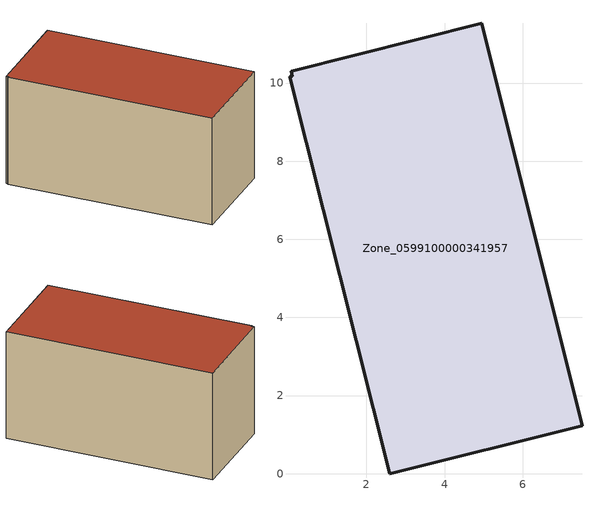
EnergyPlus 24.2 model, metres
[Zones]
Zone_0599100000341957
 floor ground (C_G): 0.07,10.3 4.95,11.53 7.52,1.23 2.6,0 0.03,10.16 0.11,10.18 z0
 wall outside (C_F): 7.52,1.23 4.95,11.53 0.07,10.3 0.11,10.18 0.03,10.16 2.6,0 7.52,1.23 z0:5.72
 roof outside (C_R): 4.95,11.53 0.07,10.3 0.11,10.18 0.03,10.16 2.6,0 7.52,1.23 z5.72
[BUILDING]
Pand.0599100000341957: North Axis=0; Terrain=City; Loads Convergence Tolerance Value=0.04; Temperature Convergence Tolerance Value=0.4; Solar Distribution=FullExterior; Maximum Number of Warmup Days=25; Minimum Number of Warmup Days=1
[Site:Location]
Rotterdam.The.Hague.AP_ZH_NLD Design_Conditions: Latitude=51.96; Longitude=4.45; Time Zone=1; Elevation=-4.5
[SITE:GROUNDTEMPERATURE:BUILDINGSURFACE]
18, 18, 18, 18, 18, 18, 18, 18, 18, 18, 18, 18
[MATERIAL] Thermal Absorptance=0.9; Solar Absorptance=0.7; Visible Absorptance=0.7
Name | Roughness | Thickness | Conductivity | Density | Specific Heat
G.TI.1992-2005 | MediumSmooth | 0.15 | 0.06 | 540 | 1210
F.TI.1992-2005 | Rough | 0.3 | 0.12 | 1920 | 840
R.TI.1992-2005 | MediumRough | 0.2 | 0.08 | 1500 | 1000
[CONSTRUCTION]
C_G: G.TI.1992-2005
C_F: F.TI.1992-2005
C_R: R.TI.1992-2005
[ZONE]
Zone_0599100000341957: Type=1; Multiplier=1; Ceiling Height=Autocalculate; Volume=Autocalculate; Floor Area=autocalculate; Part of Total Floor Area=Yes
[ZONEINFILTRATION:DESIGNFLOWRATE]
Infil_Zone_0599100000341957: Zone or ZoneList or Space or SpaceList=Zone_0599100000341957; Schedule=AlwaysOn; Design Flow Rate Calculation Method=Flow/Area; Flow Rate per Floor Area=0.0015; Constant Term Coefficient=1; Temperature Term Coefficient=0; Velocity Term Coefficient=0; Velocity Squared Term Coefficient=0
[HVACTEMPLATE:ZONE:IDEALLOADSAIRSYSTEM]
Zone_0599100000341957: Maximum Heating Supply Air Temperature=50; Minimum Cooling Supply Air Temperature=13; Maximum Heating Supply Air Humidity Ratio=0.0156; Minimum Cooling Supply Air Humidity Ratio=0.0077; Heating Limit=NoLimit; Cooling Limit=NoLimit; Dehumidification Control Type=ConstantSensibleHeatRatio; Cooling Sensible Heat Ratio=0.7; Dehumidification Setpoint=60; Humidification Control Type=None; Humidification Setpoint=30; Outdoor Air Method=None; Outdoor Air Flow Rate per Person=0.00944; Outdoor Air Flow Rate per Zone Floor Area=0; Outdoor Air Flow Rate per Zone=0; Demand Controlled Ventilation Type=None; Outdoor Air Economizer Type=NoEconomizer; Heat Recovery Type=None; Sensible Heat Recovery Effectiveness=0.7; Latent Heat Recovery Effectiveness=0.65
[ZONECONTROL:THERMOSTAT]
ThermostatControl_Zone_0599100000341957: Zone or ZoneList=Zone_0599100000341957; Control Type Schedule=DualSetpointControlType; Control 1=Thermostat_Zone_0599100000341957; Temperature Difference Between Cutout And Setpoint=0
[THERMOSTATSETPOINT:DUALSETPOINT]
Thermostat_Zone_0599100000341957: Heating Setpoint Temperature Schedule=HeatingSetpoint_Zone_0599100000341957; Cooling Setpoint Temperature Schedule=CoolingSetpoint_Zone_0599100000341957
[SCHEDULE:COMPACT]
HeatingSetpoint_Zone_0599100000341957: Through: 12/31, For: AllDays, Until: 24:00, 21
CoolingSetpoint_Zone_0599100000341957: Through: 12/31, For: AllDays, Until: 24:00, 24
DualSetpointControlType: Through: 12/31, For: AllDays, Until: 24:00, 4
AlwaysOn: Through: 12/31, For: AllDays, Until: 24:00, 1
